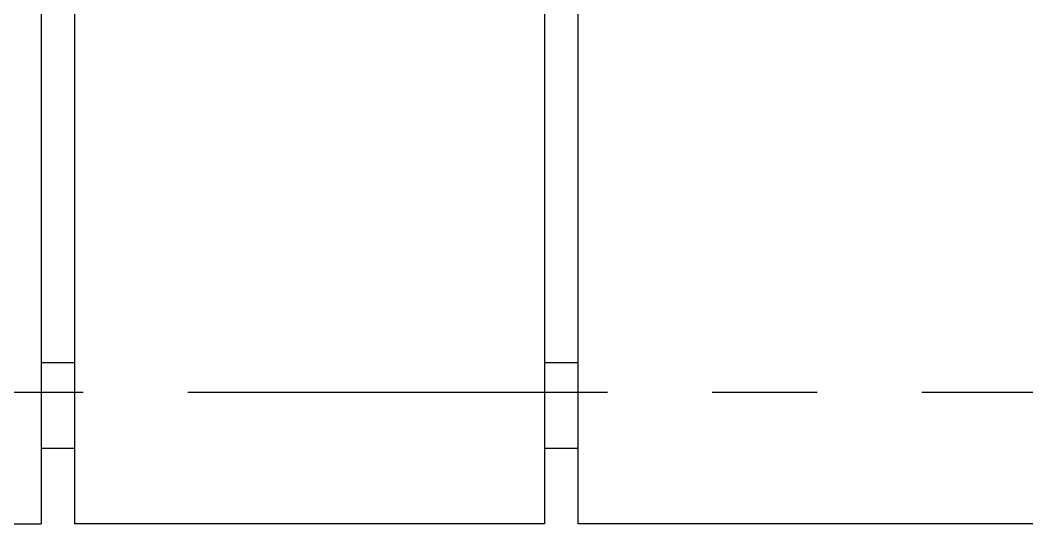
# Model space of a CAD drawing. Header units: millimetres. Extents: x 2519235 to 7246330, y 25937 to 201821.
# Drawn here: x 2735332 to 2738332, y 134060 to 135561 of the extents above; entities that cross this region are included whole.
import ezdxf
from ezdxf.enums import TextEntityAlignment as Align

# ---------------------------------------------------------------- set-up
doc = ezdxf.new("R2010")
doc.units = ezdxf.units.MM
doc.linetypes.add('TA_GL_005.00000', pattern=[13.75, 5, -1.25, 1.25, -1.25, 5])
for name, color, linetype in [('000 - 0_SYM_DWG_GRID-BUBBLE_MAIN_COLOR_1', 7, 'Continuous'), ('000 - 0_SYM_DWG_GRIDLINE_MAIN_COLOR_251', 7, 'Continuous'), ('000 - EXISTING_CANOPY_MAIN_COLOR_1', 7, 'Continuous')]:
    doc.layers.add(name, color=color, linetype=linetype)
doc.styles.add('Arial', font='arial.ttf', dxfattribs={"height": 300})
doc.styles.add('TA', font='', dxfattribs={"height": 4.5})
doc.styles.get('TA').set_extended_font_data('Cordia New')

# ---------------------------------------------------------------- blocks, each defined once
blk = doc.blocks.new('A$C53fc0519')
at = {"layer": '000 - EXISTING_CANOPY_MAIN_COLOR_1', "color": 7}
for p, q in [((19150.2, -13400), (19150.2, -15750)), ((20650.2, -13400), (20650.2, -15750)), ((19250.2, -15750), (19250.2, -13422.1)), ((20750.2, -15750), (20750.2, -13422.1)), ((19250.2, -15270.4), (19150.2, -15270.4)), ((19250.2, -15270.4), (19150.2, -15270.4)), ((20750.2, -15270.4), (20650.2, -15270.4)), ((20750.2, -15270.4), (20650.2, -15270.4)), ((19250.2, -15525), (19150.2, -15525)), ((20750.2, -15525), (20650.2, -15525)), ((17750.2, -15750), (19150.2, -15750)), ((20650.2, -15750), (19250.2, -15750)), ((22150.2, -15750), (20750.2, -15750))]:
    blk.add_line(p, q, dxfattribs=at)
blk = doc.blocks.new('*U1096')
at = {"layer": '000 - 0_SYM_DWG_GRIDLINE_MAIN_COLOR_251', "color": 7, "linetype": 'ByBlock', "ltscale": 5}
blk.add_line((2, 0), (-866, 0), dxfattribs=at)
at = {"color": 7, "style": 'TA', "flags": 1}
blk.add_attdef('LOCATION', (6, -6), '', height=4.5, rotation=270, dxfattribs=at)
at = {"layer": '000 - 0_SYM_DWG_GRID-BUBBLE_MAIN_COLOR_1', "color": 7, "style": 'Arial'}
blk.add_attdef('GRID-HEAD', text='', height=4, rotation=180, dxfattribs=at).set_placement((22, 0), align=Align.MIDDLE_CENTER)
blk = doc.blocks.new('W-1-PP17-ENT1_REV02_20260415-161303_PP17_ENT1_MAIN_DIMS_PL')
at = {"layer": '000 - 0_SYM_DWG_GRIDLINE_MAIN_COLOR_251', "color": 7, "linetype": 'TA_GL_005.00000', "xscale": 50, "yscale": 50, "zscale": 50, "rotation": 180}
blk.add_blockref('*U1096', (-18300, -15410), dxfattribs=at)
blk = doc.blocks.new('A$C6d15e31b')
at = {"color": 7}
blk.add_blockref('W-1-PP17-ENT1_REV02_20260415-161303_PP17_ENT1_MAIN_DIMS_PL', (0, 0), dxfattribs=at)
at = {"layer": '000 - EXISTING_CANOPY_MAIN_COLOR_1', "color": 7}
blk.add_blockref('A$C53fc0519', (-18300, -52.1), dxfattribs=at)

msp = doc.modelspace()

# ---------------------------------------------------------------- block references
at = {"color": 7}
msp.add_blockref('A$C6d15e31b', (2734544.161, 149862.194), dxfattribs=at)

doc.saveas('drawing.dxf')
